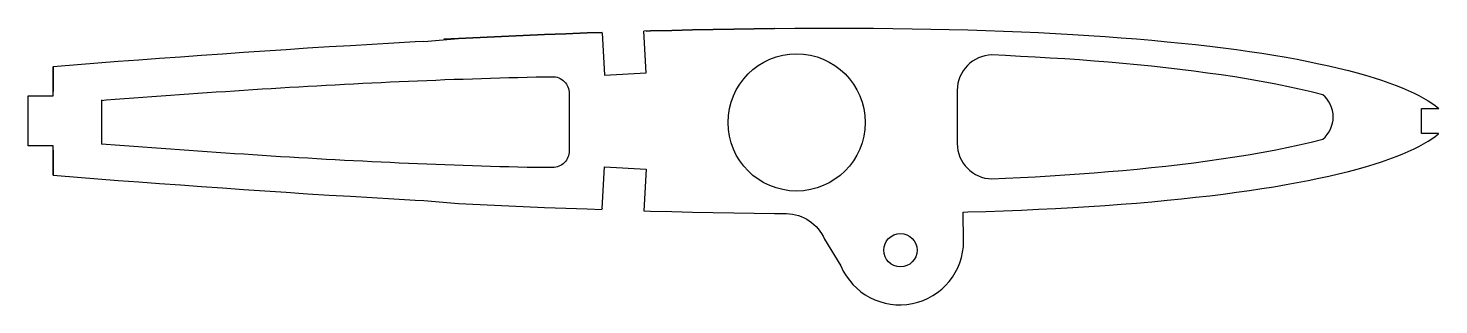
# Model space of a CAD drawing. Header units: inches. Extents: x 4 to 173, y 6 to 39.
import ezdxf

# ---------------------------------------------------------------- set-up
doc = ezdxf.new("R2010")
doc.units = ezdxf.units.IN
doc.header["$MEASUREMENT"] = 0
doc.layers.add('7', color=7, linetype='Continuous')
doc.layers.add('LAYER01', color=7, linetype='Continuous')

msp = doc.modelspace()

# ---------------------------------------------------------------- linework, layer by layer
at = {"color": 1}
for p, q in [((6.86, 34.49), (6.86, 31.49)), ((6.86, 30.97), (6.86, 34.45)), ((3.86, 24.97), (3.86, 30.97)), ((3.86, 30.97), (6.86, 30.97)), ((12.65, 30.47), (12.65, 25.17)), ((6.86, 24.97), (3.86, 24.97)), ((6.86, 21.44), (6.86, 24.97)), ((6.86, 24.43), (6.86, 21.44)), ((72.63, 17.45), (72.62, 17.4)), ((115.93, 13.55), (115.88, 17.02))]:
    msp.add_line(p, q, dxfattribs=at)
msp.add_circle((95.92, 27.77), 8.22, dxfattribs=at)
for centre, radius, start, end in [((156.72, 28.43), 3.48, 309.9525, 50.0475), ((108.27, 13.57), 7.66, 203.0642, 359.8726)]:
    msp.add_arc(centre, radius, start, end, dxfattribs=at)
at = {"layer": '7', "color": 1, "linetype": 'Continuous'}
for points in [[(93.31, 39.03), (93.28, 39.03), (90.85, 39.01), (88.41, 38.97), (85.93, 38.92), (83.44, 38.87), (80.96, 38.81), (78.43, 38.74), (77.62, 38.72)], [(77.88, 38.73), (78.43, 38.74), (80.96, 38.81), (83.44, 38.87), (85.93, 38.92), (88.41, 38.97), (90.85, 39.01), (93.28, 39.04), (95.71, 39.06), (98.09, 39.07), (100.46, 39.07), (102.84, 39.07), (105.14, 39.06), (107.45, 39.03), (109.75, 39), (111.98, 38.97), (114.21, 38.92), (116.43, 38.86), (118.57, 38.79), (120.71, 38.72), (122.85, 38.63), (124.9, 38.54), (126.94, 38.44), (128.99, 38.32), (130.93, 38.2), (132.87, 38.07), (134.81, 37.93), (136.64, 37.78), (138.47, 37.63), (140.3, 37.45), (142.01, 37.28), (143.72, 37.1), (145.43, 36.9), (147.02, 36.71), (148.6, 36.5), (150.19, 36.28), (151.64, 36.06), (153.1, 35.82), (154.55, 35.58), (155.87, 35.34), (157.19, 35.08), (158.5, 34.81), (159.68, 34.56), (160.85, 34.28), (162.02, 33.99), (163.06, 33.72), (164.08, 33.43), (165.11, 33.12), (165.99, 32.84), (166.87, 32.54), (167.74, 32.21), (168.46, 31.92), (169.19, 31.61), (169.9, 31.28), (170.48, 31), (171.04, 30.7), (171.59, 30.38), (172.01, 30.1), (172.42, 29.81), (172.81, 29.49), (172.85, 29.45)], [(51.24, 37.48), (50.24, 37.43), (47.65, 37.28), (45.07, 37.13), (42.49, 36.97), (39.91, 36.82), (37.34, 36.66), (34.78, 36.49), (32.23, 36.32), (29.67, 36.15), (27.14, 35.97), (24.62, 35.8), (22.09, 35.61), (19.61, 35.43), (17.13, 35.25), (14.64, 35.06), (12.21, 34.87), (9.77, 34.68), (7.34, 34.49), (6.86, 34.45)], [(51.24, 37.48), (55.4, 37.84), (57.99, 37.97), (60.57, 38.08), (63.14, 38.2), (65.72, 38.3), (68.27, 38.41), (70.83, 38.5), (72.62, 38.56)], [(72.63, 38.56), (70.83, 38.5), (68.27, 38.4), (65.72, 38.3), (63.14, 38.2), (60.57, 38.08), (57.99, 37.97), (55.4, 37.84), (53.65, 37.75)], [(72.63, 38.5), (72.9, 33.46), (77.89, 33.73), (77.62, 38.72)], [(158.95, 31.1), (157.57, 31.44), (156.12, 31.78), (154.65, 32.1), (153.12, 32.4), (151.58, 32.69), (150, 32.97), (148.41, 33.23), (146.79, 33.47), (145.15, 33.7), (143.49, 33.92), (141.83, 34.13), (140.14, 34.32), (138.44, 34.5), (136.73, 34.68), (135.01, 34.84), (133.28, 34.99), (131.55, 35.13), (129.79, 35.26), (128.04, 35.38), (126.28, 35.49), (124.51, 35.6), (122.74, 35.69), (120.96, 35.78), (119.32, 35.86)], [(172.83, 26.43), (170.78, 26.45), (170.78, 29.45), (172.85, 29.45)], [(115.88, 17.02), (116.43, 17.04), (118.57, 17.1), (120.71, 17.18), (122.85, 17.27), (124.9, 17.36), (126.94, 17.46), (128.99, 17.57), (130.93, 17.69), (132.87, 17.82), (134.81, 17.97), (136.64, 18.11), (138.47, 18.27), (140.3, 18.44), (142.01, 18.61), (143.72, 18.8), (145.43, 18.99), (147.02, 19.19), (148.6, 19.4), (150.19, 19.62), (151.64, 19.84), (153.1, 20.07), (154.55, 20.32), (155.87, 20.56), (157.19, 20.81), (158.5, 21.08), (159.68, 21.34), (160.85, 21.62), (162.02, 21.91), (163.06, 22.18), (164.08, 22.47), (165.11, 22.77), (165.99, 23.06), (166.87, 23.36), (167.74, 23.68), (168.46, 23.98), (169.19, 24.28), (169.9, 24.61), (170.48, 24.89), (171.04, 25.19), (171.59, 25.52), (172.01, 25.79), (172.42, 26.09), (172.81, 26.41), (172.83, 26.43)], [(119.32, 21.01), (120.96, 21.08), (122.74, 21.17), (124.51, 21.27), (126.28, 21.37), (128.04, 21.49), (129.79, 21.61), (131.55, 21.74), (133.28, 21.88), (135.01, 22.03), (136.73, 22.19), (138.44, 22.36), (140.14, 22.54), (141.83, 22.74), (143.49, 22.94), (145.15, 23.16), (146.79, 23.4), (148.41, 23.64), (150, 23.9), (151.58, 24.18), (153.12, 24.46), (154.65, 24.77), (156.12, 25.09), (157.57, 25.42), (158.95, 25.77)], [(72.63, 17.45), (72.63, 17.45), (72.9, 22.44), (77.89, 22.17), (77.62, 17.18)], [(6.86, 21.44), (7.34, 21.4), (9.77, 21.21), (12.21, 21.02), (14.64, 20.83), (17.13, 20.64), (19.61, 20.46), (22.09, 20.28), (24.62, 20.09), (27.14, 19.92), (29.67, 19.74), (32.23, 19.57), (34.78, 19.4), (37.34, 19.23), (39.91, 19.07), (42.49, 18.92), (45.07, 18.76), (47.65, 18.61), (50.24, 18.46), (51.24, 18.41)], [(51.24, 18.41), (55.4, 18.06), (57.99, 17.93), (60.57, 17.81), (63.14, 17.7), (65.72, 17.59), (68.27, 17.49), (70.83, 17.4), (72.62, 17.33)], [(77.62, 17.18), (78.43, 17.15), (80.96, 17.09), (83.44, 17.03), (85.93, 16.97), (88.41, 16.93), (90.85, 16.89), (93.28, 16.86), (94.72, 16.85)]]:
    msp.add_lwpolyline(points, dxfattribs=at)
for points in [[(119.32, 35.86, 0.409078), (115.16, 31.62), (115.16, 25.24, 0.409078), (119.32, 21.01)], [(12.65, 30.42), (13.2, 30.47), (14.29, 30.55), (15.39, 30.63), (16.5, 30.72), (17.6, 30.8), (18.69, 30.88), (19.8, 30.96), (20.9, 31.04), (21.99, 31.12), (23.09, 31.2), (24.19, 31.28), (25.29, 31.35), (26.39, 31.43), (27.49, 31.5), (28.59, 31.58), (29.69, 31.65), (30.78, 31.72), (31.88, 31.79), (32.98, 31.86), (34.08, 31.92), (35.17, 31.99), (36.27, 32.05), (37.37, 32.12), (38.46, 32.18), (39.56, 32.24), (40.65, 32.3), (41.75, 32.36), (42.85, 32.42), (43.94, 32.47), (45.04, 32.53), (46.13, 32.58), (47.23, 32.63), (48.32, 32.68), (49.42, 32.73), (50.51, 32.78), (51.61, 32.82), (52.7, 32.86), (53.79, 32.91), (54.89, 32.95), (55.98, 32.98), (57.07, 33.02), (58.16, 33.06), (59.26, 33.09), (60.35, 33.12), (61.44, 33.15), (62.53, 33.18), (63.62, 33.2), (64.71, 33.23), (65.8, 33.25), (66.65, 33.26, -0.419355), (68.68, 31.26), (68.68, 24.37, -0.414214), (66.68, 22.37), (64.71, 22.37), (63.62, 22.39), (62.53, 22.42), (61.44, 22.44), (60.35, 22.47), (59.26, 22.5), (58.16, 22.54), (57.07, 22.57), (55.98, 22.61), (54.89, 22.65), (53.79, 22.69), (52.7, 22.73), (51.61, 22.77), (50.51, 22.82), (49.42, 22.87), (48.32, 22.91), (47.23, 22.96), (46.13, 23.02), (45.04, 23.07), (43.94, 23.12), (42.85, 23.18), (41.75, 23.23), (40.65, 23.29), (39.56, 23.35), (38.46, 23.41), (37.37, 23.48), (36.27, 23.54), (35.17, 23.6), (34.08, 23.67), (32.98, 23.74), (31.88, 23.81), (30.78, 23.88), (29.69, 23.95), (28.59, 24.02), (27.49, 24.09), (26.39, 24.17), (25.29, 24.24), (24.19, 24.32), (23.09, 24.39), (21.99, 24.47), (20.9, 24.55), (19.8, 24.63), (18.69, 24.71), (17.6, 24.79), (16.5, 24.88), (15.39, 24.96), (14.29, 25.04), (13.2, 25.13), (12.65, 25.17)], [(94.71, 16.85, -0.296999), (99.24, 13.79), (101.23, 10.57)]]:
    msp.add_lwpolyline(points, format="xyb", dxfattribs=at)
at = {"layer": 'LAYER01'}
msp.add_circle((108.36, 12.46), 2, dxfattribs=at)

doc.saveas('drawing.dxf')
